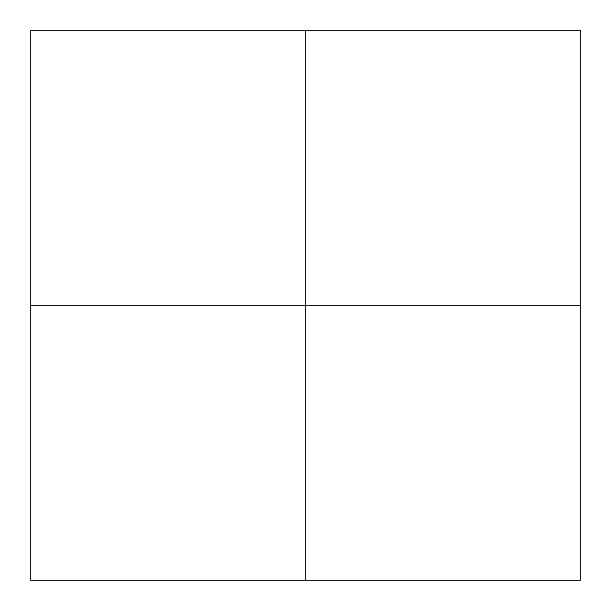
<?xml version="1.0" encoding="UTF-8"?>
<svg xmlns="http://www.w3.org/2000/svg" width="611" height="611" viewBox="0 0 611 611"><rect width="100%" height="100%" fill="white"/><g stroke="black" fill="none" stroke-linecap="round" stroke-linejoin="round"><path stroke-width="0.92" d="M30.55 305.5L580.45 305.5M305.5 30.55L305.5 580.45M580.45 30.55L30.55 30.55L30.55 580.45L580.45 580.45L580.45 30.55"/></g></svg>
